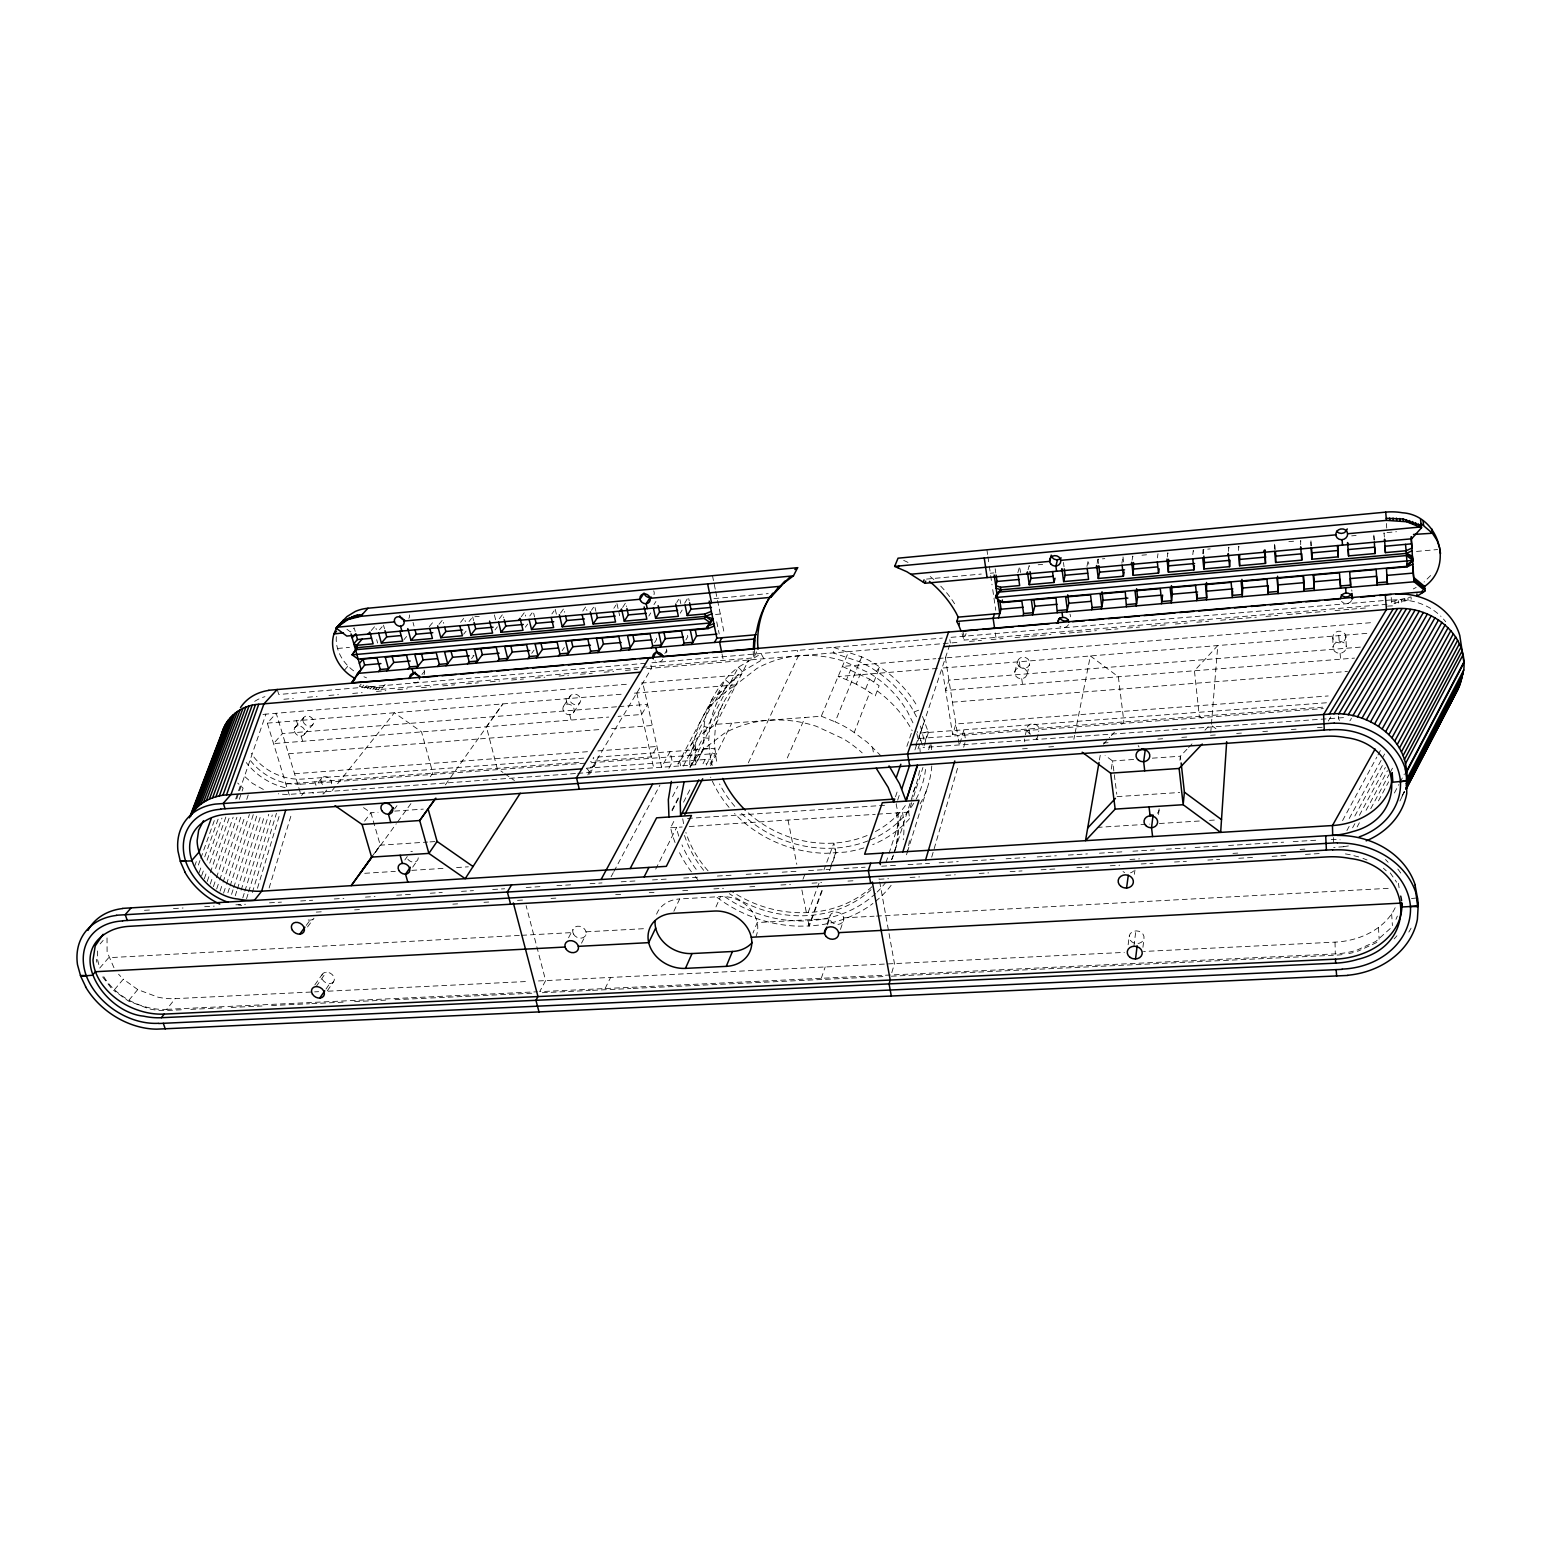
<?xml version="1.0" encoding="UTF-8"?>
<svg xmlns="http://www.w3.org/2000/svg" width="1541" height="1541" viewBox="0 0 1541 1541"><rect width="100%" height="100%" fill="white"/><g stroke="black" fill="none" stroke-linecap="round" stroke-linejoin="round"><path stroke-width="0.75" stroke-dasharray="5 3.75" d="M1300.681 544.744L1300.7 540.564L1301.028 544.686M695.723 743.552L690.252 754.031L689.54 767.611L695.01 757.036L695.916 741.934M1274.484 549.232L1274.677 542.952L1275.255 549.559M336.323 636.645C335.168 650.437 343.296 663.535 354.276 671.298M1238.502 550.445L1238.791 546.265L1239.195 550.638M97.488 950.99L97.545 959.465L99.664 968.133L108.698 957.693L519.278 935.445M1228.485 551.37L1228.793 547.19L1229.198 551.273M1210.725 732.957L1217.775 645.544L1194.448 670.759L1199.303 716.315L1204.831 720.456M1179.963 760.291L1180.387 756.207L1186.936 749.273M1202.75 553.739L1203.174 549.559L1210.167 548.904M1192.792 554.644L1193.273 550.464L1193.697 554.529M693.007 748.772L693.527 744.226A118.657 103.401 22.5 0 1 706.375 710.69L711.056 704.083M1142.94 947.31L1143.981 938.508A7.455 6.299 8.2 0 0 1133.964 931.207A7.455 6.299 8.2 0 0 1131.961 941.936A7.455 6.299 8.2 0 0 1143.981 938.508M1158.543 814.476L1159.025 810.277M1133.926 946.251L1135.833 930.899M1128.147 944.729L1129.283 935.946M1134.388 874.286L1134.947 870.049M1167.269 556.994L1167.847 552.814L1168.328 557.149M1157.387 557.9L1158.004 553.72M1111.273 769.094L1112.583 760.946L1105.09 755.417M107.022 937.91L107.1 951.933L114.477 968.923M1099.426 760.002L1100.235 755.302M1132.057 560.231L1132.789 556.051L1133.29 560.365M1121.867 563.216L1122.638 559.036M1073.865 739.256L1074.655 735.269M1075.059 733.266L1090.354 655.946L1118.361 676.788L1123.89 721.901L1120.75 725.349M1097.115 563.428L1097.982 559.248L1104.82 558.632M1086.925 566.414L1088.312 560.154L1088.813 564.16M1038.056 734.518L1036.573 740.971A6.164 5.49 11.9 0 0 1036.168 738.12M1025.439 734.691L1026.98 728.257M1027.096 674.053L1029.677 663.766M1014.748 672.088L1017.465 661.821M1028.04 569.765L1029.195 565.605L1029.735 569.592M1017.85 572.732L1019.66 566.491L1020.489 572.443M931.708 857.143L958.348 765.492M963.664 747.231L964.974 742.685M891.796 972.698L894.473 963.607L879.025 878.177M257.463 888.29L279.961 813.513M269.116 888.021L291.788 813.109M1322.698 707.184L952.665 734.595L955.882 723.962L1328.207 695.954M252.358 892.489L276.475 813.224M246.541 898.73L247.928 894.204M248.621 891.931L272.295 814.996M907.379 852.019L927.316 787.875M242.765 897.941L244.171 893.414M244.865 891.16L268.77 814.284M241.128 890.178L264.551 815.632M1386.977 604.322L963.992 640.093L966.072 633.544M235.253 895.745L236.678 891.237M237.41 888.984L261.065 814.515M909.248 815.96A123.376 106.117 22.5 0 0 908.67 812.126L912.946 798.739M913.659 796.504L922.943 767.495M928.645 749.658L930.783 742.974A116.557 102.149 22.5 0 1 931.669 749.87M231.555 894.339L232.999 889.831M233.712 887.577L256.904 815.459M895.167 849.746L916.202 784.215M227.895 892.721L229.359 888.213M230.091 885.959L253.494 813.956M925.255 740.759L928.183 731.744L922.558 732.88M885.998 862.652L888.213 855.814M888.964 853.541L902.275 812.531M924.022 745.96L928.414 732.437L922.288 715.795M223.58 893.164L225.795 886.422M226.527 884.168L249.411 814.496M918.012 748.945L920.825 740.393L917.068 731.397M220.074 891.16L222.309 884.438M223.06 882.184L244.672 817.115M899.212 795.426L896.188 804.518L897.401 810.007A110.759 95.33 22.5 0 1 894.454 852M915.816 745.382L918.089 738.563L1323.314 708.59M919.187 736.463L924.388 720.822M914.911 749.928L917.165 743.089M917.916 740.816L949.641 645.14M895.494 796.774L897.767 789.974M216.684 888.984L218.938 882.261M219.689 880.027L240.723 817.308M246.733 799.394L248.236 794.906M213.39 886.653L215.663 879.93M216.414 877.696L236.89 817.327M906.879 746.364L911.424 732.977M210.231 884.129L212.523 877.445M215.567 868.508L233.153 817.173M239.26 799.317L243.093 788.164L237.699 783.078M840.442 929.473L843.332 920.998A7.185 6.068 19.5 0 0 835.53 912.041A7.185 6.068 19.5 0 0 831.254 921.634A7.185 6.068 19.5 0 0 843.332 920.998M207.207 881.471L209.518 874.787M210.289 872.572L229.532 816.884M235.696 799.047L240.319 785.698M236.717 798.835L265.938 714.119L628.555 684.108M821.276 978.285L825.186 966.977M204.337 878.678L206.667 872.013M209.769 863.114L226.065 816.441M201.621 875.75L203.971 869.105M207.091 860.225L221.943 818.078M827.498 924.947L829.732 918.609L757.228 922.539L752.971 933.056M827.093 923.907L830.079 915.47M199.097 872.707L201.505 865.907M204.741 856.854L218.417 818.31M198.365 865.04L199.983 860.514M200.812 858.26L214.584 819.812M194.609 866.331L197.055 859.551M822.258 890.621L809.295 925.987L798.816 926.16A123.376 106.117 22.5 0 1 714.215 895.167M829.54 870.723L831.967 864.096M832.776 861.881L836.031 853.059L833.893 843.1L823.915 869.991M821.758 890.64L808.794 926.006L808.023 920.825L809.295 925.987L819.138 925.062A123.376 106.117 22.5 0 0 872.919 903.45M830.676 866.331L835.549 853.078L834.837 848.089M808.12 912.561L816.441 890.159M817.269 887.905L819.754 881.182M1402.541 795.676L1403.967 791.804M802.938 879.333L805.423 872.88M881.105 755.995L867.371 742.357L854.215 732.534L869.856 692.314M873.843 682.047L879.699 667.022A87.567 77.243 22.3 0 0 861.727 656.89L834.028 647.547L833.238 652.883L859.416 661.725A83.137 73.313 22.3 0 1 876.444 671.337L880.566 674.11A110.721 97.044 22.5 0 1 912.599 709.38L916.914 717.605M869.509 679.138L879.14 685.726L875.211 696.012L865.483 689.386L869.509 679.138L842.388 666.425L935.83 658.681M865.483 689.386L856.199 684.165L860.321 673.976M854.215 732.534A92.73 80.286 22.3 0 0 835.145 721.843L861.727 656.89L859.416 661.725M856.199 684.165L846.529 679.677L850.728 669.526M712.578 698.343L677.924 764.105L691.061 744.785A92.344 79.612 23.8 0 1 704.873 731.802L715.795 724.366L821.295 716.218L848.667 651.593M1395.992 919.341L1397.36 916.105M787.297 757.96L804.999 717.47M715.968 906.917L720.533 896.592A31.937 26.621 23.1 0 1 750.159 908.92A31.937 26.621 23.1 0 1 755.995 936.504M748.31 762.853L798.431 655.83L797.39 650.398M673.86 911.29L679.697 898.942L720.533 896.592M605.093 988.552L610.602 977.437M710.594 765.588L731.763 723.134M710.054 764.066L715.313 753.549L590.01 762.814M706.24 765.145L714.677 748.367L593.362 757.401M655.715 869.143L676.653 827.363M675.054 842.522A123.376 106.117 22.5 0 1 670.605 827.767L673.841 821.372M683.549 802.168L690.041 789.377M702.985 763.777L705.142 759.52A116.557 102.149 22.5 0 0 706.202 763.97M641.961 667.33L753.588 657.891L757.19 650.841M672.126 810.778L678.522 798.296M671.972 810.065L678.367 797.602M695.53 764.105L703.505 748.521L709.11 748.772M715.795 724.366L748.753 660.01M577.836 773.351L695.569 764.779L703.563 749.196L724.289 733.343A111.01 95.484 22.5 0 1 816.422 726.312L843.351 738.794A111.01 95.484 22.5 0 1 862.17 752.875M690.06 767.591L722.999 703.659M672.531 796.678L677.867 786.353M695.087 753.087L703.101 737.6L708.725 738.312M734.441 679.099L714.331 698.169L708.359 709.207C715.544 697.553 730.203 692.602 734.441 679.099L741.182 674.804L638.051 683.337M689.732 758.499L695.203 747.963M704.873 731.802L725.426 692.159M730.665 682.047L738.37 667.195L761.158 653.731L763.893 658.739L742.319 671.471A82.829 72.754 23.8 0 0 729.798 683.337L726.947 686.631A110.721 97.044 22.5 0 0 709.862 725.04L708.629 742.011L710.651 759.116A110.721 97.044 22.5 0 0 712.231 765.453M1401.963 796.215L1404.14 792.016M1399.902 801.012L1404.737 791.419M683.318 766.089L703.929 726.543L709.553 727.718M721.785 694.991L727.063 684.859M1395.183 907.707C1387.767 923.194 1372.453 933.461 1356.407 938.411A75.143 63.643 0.6 0 1 1335.026 942.129L1143.499 951.471M691.061 744.785L712 704.873M717.355 694.683L725.195 679.735A87.221 76.626 23.9 0 1 738.37 667.195L742.319 671.471M715.005 701.405L720.321 691.235M1394.412 792.999L1398.862 784.542M1399.96 782.423L1404.41 773.967M581.496 943.169L585.888 934.867M611.084 876.79L613.337 872.572M613.915 871.474L659.953 785.101M668.929 768.246L672.3 761.928L670.027 751.7L661.628 767.264L642.79 682.933M1378.463 800.877L1388.653 781.807M1370.758 808.64L1388.961 774.718M1390.098 772.6L1393.507 766.243M1357.12 826.92L1359.374 822.759M1366.097 810.277L1387.439 770.731M568.533 937.776L573.002 929.493M1342.558 820.602L1376.826 757.093M1377.981 754.974L1381.41 748.618M1352.593 827.825L1354.866 823.665M1359.374 815.343L1385.34 767.476M1346.892 830.58L1349.165 826.419M1354.828 816.017L1383.202 763.97M1349.242 818.483L1384.608 753.992M685.938 639.881L687.787 636.683L686.997 632.927M664.826 653.538L666.733 650.321M589.529 774.198L594.749 765.434A5.798 4.931 30.5 0 0 593.015 758.133M587.853 774.892L651.593 668.216L650.418 662.9L942.341 638.09M684.647 603.244L688.384 597.041L689.193 600.836M680.255 613.183L682.143 610.043M1328.303 720.995L1330.769 716.931M654.636 642.597L656.582 639.419L655.715 635.412M676.711 602.512L678.618 599.41M648.819 616.034L650.784 612.894M653.962 604.592L655.927 601.491M573.368 712.867A5.952 5.085 32.5 0 0 568.725 704.16A5.952 5.085 32.5 0 0 563.486 711.229A5.952 5.085 32.5 0 0 573.368 712.867L579.859 702.773A5.894 5.047 32.7 0 0 575.275 694.105A5.894 5.047 32.7 0 0 570.054 701.136A5.894 5.047 32.7 0 0 579.859 702.773M563.679 705.971L570.266 695.916M622.583 607.481L625.646 602.82L626.494 606.595M613.838 608.271L615.899 605.17M327.347 990.786L333.569 981.752A6.78 5.259 31.7 0 0 327.886 972.332A6.78 5.259 31.7 0 0 322.512 979.691A6.78 5.259 31.7 0 0 333.569 981.752M412.699 867.159L417.457 860.263M562.138 650.687L564.333 647.509M591.417 610.332L593.555 607.231M325.999 989.052L329.755 983.62M582.748 611.122L585.985 606.48L586.909 610.506M316.155 986.606L326.23 972.217M404.859 859.955L407.267 856.526M314.826 984.911L322.396 974.124M445.349 784.87L502.867 703.91L486.397 726.774L497.165 768.343L502.925 772.407M374.868 852.77L380.28 845.181L427.608 842.06M430.228 776.741L432.828 773.1L421.56 731.898L394.4 712.77L330.641 792.421M531.741 653.326L534.014 650.167M560.481 613.164L563.813 608.522L564.699 612.278M551.871 613.954L554.105 610.872M371.593 857.104L380.28 845.181L370.919 812.781L363.271 807.445M375.349 852.5L396.287 823.722M397.694 821.815L411.64 802.63M307.526 926.95L313.979 918.186M394.515 809.006L396.981 805.673M525.327 627.206L527.619 624.086M306.235 925.409L310.107 920.15M529.777 615.976L532.069 612.894M876.444 671.337L879.699 667.022L884.033 669.93A116.557 102.149 22.5 0 1 917.762 707.126M521.224 616.766L524.71 612.143L525.674 616.111M364.601 821.122L370.919 812.781L378.046 812.28M471.585 658.585L474.012 655.426L469.273 655.83M494.988 629.942L497.377 626.821M499.284 618.789L502.848 614.146L503.772 617.864M463.648 634.218L466.114 631.117M103.748 976.667C113.668 992.866 130.966 1003.75 149.323 1007.853A65.512 49.273 34.7 0 0 166.698 1009.355L175.192 998.645L318.602 991.672M469.003 621.562L471.469 618.48M323.957 793.48L326.731 790.032M421.926 674.476L424.507 671.279M460.566 622.333L464.303 617.71L465.324 621.659M321.568 778.359L315.944 785.236L314.826 781.846M301.554 795.503L304.348 792.113M128.962 1000.186L137.727 989.572L157.933 997.162A65.011 49.081 34.8 0 0 175.192 998.645M438.954 624.317L442.768 619.694L443.731 623.373M361.114 684.185L359.284 686.323L378.316 689.559L380.993 689.405L385.443 684.05M429.284 626.628L433.137 622.005M378.316 689.559L380.107 687.402L382.784 687.247M375.599 689.54L377.391 687.402L380.107 687.402M114.439 989.727L123.319 979.171L118.561 974.22M372.845 689.386L374.656 687.247L377.391 687.402M370.11 689.077L371.92 686.92L374.656 687.247M403.992 639.611L406.612 636.51M367.355 688.615L369.185 686.458L371.92 686.92M364.639 687.999L366.469 685.841L369.185 686.458M361.942 687.228L363.772 685.09M1390.232 928.549L1375.843 941.435L1356.851 950.181A75.817 64.029 0.8 0 1 1335.296 953.879L539.677 991.653L545.649 980.596L526.117 905.626M344.394 670.219L348.054 665.982M304.386 734.325L312.996 724.347M294.832 727.641L303.538 717.721M379.471 629.768L382.168 626.705M100.126 943.882L103.151 940.434M371.208 630.539L375.291 625.916L376.312 629.556M1430.626 575.544L1424.077 582.036M289.284 795.06L267.306 723.134L276.224 713.271L300.553 793.538M1103.433 744.207L1109.732 737.349M1111.311 735.635L1114.451 732.206M1188.573 747.539L1193.485 742.338M1204.946 730.203L1208.221 726.736M729.22 689.193L736.02 684.878L632.08 693.354M1376.864 942.437L1357.467 951.375M1413.29 588.932L1416.179 587.429M1391.562 601.703L1410.997 596.906L1411.248 599.122L1391.773 603.918L1391.196 597.292M913.967 711.981L919.245 709.939M1411.479 898.538L1417.431 897.883M474.859 616.727L479.212 616.323M1038.152 564.776L1042.641 564.372M1141.958 555.203L1146.543 554.779M1288.873 541.642L1293.592 541.218M1351.688 535.863L1356.099 535.459M1387.016 532.589L1396.473 531.722M713.926 598.601L768.188 593.612M926.507 579.089L981.29 574.061M990.266 573.233L993.887 572.905M337.518 648.472L349.441 647.413M715.525 614.474L720.302 614.05M1416.487 551.428L1437.58 549.54M1343.791 846.722L1333.658 847.434M645.621 663.304L278.767 694.49L277.245 689.424M1383.259 600.605L949.487 637.473L950.354 643.002M1385.629 600.412L1392.178 599.854M380.993 689.405L639.573 667.542M283.891 699.248L293.368 698.439M307.603 697.245L317.099 696.436M328.946 695.434L338.442 694.644M352.677 693.431L362.154 692.641M376.389 691.427L385.866 690.638M397.732 689.636L407.229 688.827M421.444 687.633L430.941 686.824M442.787 685.841L454.653 684.84M466.518 683.838L478.384 682.836M490.25 681.835L499.727 681.026M511.593 680.024L523.458 679.022M535.324 678.021L544.821 677.231M559.056 676.017L568.552 675.228M580.418 674.226L592.264 673.224M604.13 672.223L613.626 671.414M625.492 670.412L637.358 669.41M646.854 668.621L940.896 643.811M943.246 643.599L959.927 642.192M969.501 641.383L981.482 640.382M991.056 639.573L1003.037 638.571M1014.999 637.55L1029.369 636.337M1031.757 636.144L1050.923 634.526M1060.497 633.717L1074.867 632.503M1077.275 632.292L1096.422 630.674M1105.995 629.884L1117.976 628.863M1127.55 628.054L1139.531 627.052M1151.493 626.031L1165.863 624.818M1175.398 624.028L1187.321 623.007M1196.856 622.217L1208.76 621.196M1220.684 620.195L1234.977 619M1237.365 618.789L1256.416 617.19M1265.951 616.381L1277.874 615.379M1287.409 614.57L1304.091 613.164M1306.46 612.952L1325.53 611.353M1335.065 610.544L1349.357 609.35M1351.746 609.138L1368.427 607.732M938.219 658.489L1373.07 622.506M267.306 723.134L622.622 694.124M937.313 668.447L838.092 676.538L846.529 679.677M1366.809 633.37L942.052 668.062L952.665 734.595M616.535 706.799L282.388 733.593L273.566 743.61L608.714 717.085M618.923 706.606L647.567 704.295L641.653 714.485L618.114 716.353M1360.356 647.124L948.929 680.12L945.615 690.445L1354.5 658.103M288.494 753.761L602.03 729.375M611.604 728.643L652.305 725.484M952.434 702.157L1347.489 671.452M294.543 773.736L588.469 751.623M597.927 750.91L656.986 746.46L651.207 756.92L590.53 761.427M583.769 758.114L303.076 779.033A55.476 44.708 37.7 0 1 288.148 778.051C273.296 774.95 259.427 766.185 251.241 753.299M1326.454 702.773L916.722 733.304L918.841 742.069M285.894 783.984L581.188 762.121M300.668 784.196L587.622 762.988M586.447 768.208L710.651 759.116M575.448 773.524L290.401 794.289A56.189 45.055 37.5 0 1 278.343 793.788M1343.502 717.624L923.059 747.52M1022.531 748.83L1027.308 748.502M1048.805 746.942L1053.582 746.595M1103.356 743.032L1108.075 742.685M1157.85 739.102L1162.646 738.755M1181.793 737.388L1188.978 736.868M1210.533 735.307L1215.29 734.98M1236.672 733.439L1241.43 733.092M1262.811 731.551L1267.569 731.205M1291.339 729.509L1296.097 729.163M1317.478 727.622L1322.236 727.275M394.727 811.105L423.293 809.121M1133.637 759.482L1112.583 760.946L1116.782 794.231M1152.341 758.172L1180.387 756.207L1180.888 760.715M687.517 818.444L886.595 805.173M429.978 841.906L437.085 841.444M1117.09 796.62L1179.751 792.479M670.605 827.767L682.201 826.997M689.27 826.535L875.23 814.322M877.58 814.168L908.67 812.126M364.716 873.304L395.324 871.378M411.813 870.357L444.79 868.296M456.56 867.544L468.348 866.812M1097.25 827.401L1149.817 824.108M1159.371 823.51L1200.015 820.968M1209.569 820.351L1214.347 820.062M149.458 910.018L144.661 910.288A64.645 48.676 34.4 0 0 141.29 910.596M173.459 908.574L183.071 907.996M204.664 906.705L214.257 906.127M235.869 904.837L245.462 904.259M269.463 902.833L281.464 902.121M300.668 900.965L312.669 900.252M334.262 898.962L343.874 898.384M365.467 897.093L375.06 896.515M396.673 895.225L411.062 894.358M430.266 893.221L442.267 892.489M461.472 891.353L473.472 890.64M492.677 889.484L504.678 888.772M526.194 887.481L540.371 886.634M556.898 885.651L571.075 884.804M590.01 883.667L602.03 882.935M621.235 881.799L638.07 880.797M652.479 879.93L669.295 878.929M683.722 878.062L700.539 877.06M717.355 876.039L731.763 875.192M746.191 874.325L767.803 873.034M782.231 872.167L796.639 871.301M808.601 870.588L829.809 869.317M843.948 868.469L865.137 867.198M881.702 866.215L896.053 865.349M908.015 864.636L929.55 863.345M939.124 862.787L958.252 861.631M972.621 860.783L994.157 859.493M1006.119 858.78L1025.247 857.624M1037.209 856.912L1056.355 855.775M1068.318 855.062L1087.445 853.907M1099.407 853.194L1123.331 851.768M1132.905 851.191L1154.44 849.9M1166.402 849.187L1185.549 848.051M1195.123 847.473L1219.047 846.048M1228.601 845.47L1252.525 844.044M1254.933 843.89L1283.634 842.176M1293.207 841.598L1317.131 840.172M1129.919 859.454L1139.492 858.876M1232.973 853.367L1237.77 853.098M1300.103 849.418L1304.88 849.13M316.271 912.099L323.456 911.675M354.603 909.864L359.4 909.595M452.842 904.143L457.619 903.854M483.99 902.313L488.767 902.044M517.526 900.368L524.71 899.944M551.042 898.403L555.839 898.133M615.687 894.628L622.872 894.204M649.223 892.682L654 892.393M682.74 890.717L689.925 890.293M713.868 888.907L723.442 888.348M749.774 886.807L756.958 886.383M780.902 884.996L790.494 884.438M812.03 883.166L821.623 882.608M847.955 881.086L855.139 880.662M879.044 879.256L888.579 878.717M910.038 877.465L919.572 876.906M945.789 875.365L955.324 874.806M979.151 873.42L988.686 872.861M1010.145 871.609L1022.068 870.915M1041.119 869.798L1055.431 868.97M1076.889 867.718L1088.794 867.024M1110.233 865.772L1119.748 865.214M1141.188 863.962L1153.092 863.268M1174.512 862.016L1186.416 861.323M1207.836 860.071L1219.74 859.377M1238.791 858.279L1253.083 857.432M1272.115 856.334L1286.408 855.486M1305.458 854.388L1322.12 853.406M521.686 935.31L572.886 932.536M586.023 931.823L646.084 928.568M843.678 917.858L874.094 916.202M876.444 916.086L1391.889 888.136M328.156 991.19L528.91 981.405M538.483 980.943L1124.333 952.396M166.698 1009.355L537.289 991.768M181.318 1009.798L167.064 1010.472A66.822 50.256 34.7 0 1 149.304 1008.912L128.481 1001.072L113.61 990.343M190.814 1009.355L221.673 1007.891M231.169 1007.448L262.028 1005.984M271.524 1005.541L309.51 1003.73M311.879 1003.634L345.107 1002.055M354.623 1001.611L385.52 1000.148M395.016 999.685L428.282 998.125M430.671 998.009L532.859 993.175M542.374 992.712L590.184 990.458M592.572 990.343L630.808 988.532M633.197 988.417L886.576 976.435M891.353 976.204L1335.431 955.189A77.32 65.319 0.8 0 0 1344.407 954.322M1358.719 856.912L1349.916 854.696A77.166 64.741 1.2 0 0 1345.389 853.907M821.295 716.218L835.145 721.843M363.946 676.769L366.527 677.809M1362.957 858.356L1367.06 859.994M263.376 789.474L252.454 783.348L243.266 775.258M137.727 989.572L123.319 979.171M504.851 773.755L514.463 780.536M1212.228 725.946L1215.907 728.7M346.937 629.287L350.52 631.945L354.199 627.861L355.297 631.752M729.798 683.337L725.195 679.735L722.19 683.202A116.557 102.149 22.5 0 0 704.276 723.673L703.563 749.196A111.01 95.484 22.5 0 0 690.946 766.031M877.195 690.85L884.495 696.628A118.657 103.401 22.5 0 1 910.673 727.891L912.176 730.742M1383.413 868.199L1386.264 870.838M1385.552 859.531L1388.133 862.286M111.068 987.839L102.669 976.955M1390.213 872.88L1396.608 882.165M912.965 722.845L907.456 711.634A104.884 91.921 22.5 0 0 869.394 673.07L843.986 661.282A104.884 91.921 22.5 0 0 756.747 668.563L737.041 683.896A104.884 91.921 22.5 0 0 715.467 726.427L714.273 742.492L716.16 758.711A104.884 91.921 22.5 0 0 717.644 764.721M920.42 726.061L924.985 743.398M920.825 740.393L922.5 745.728M962.759 631.463L964.685 637.897M962.066 633.659L963.992 640.093M296.546 720.745L298.068 725.85M301.15 736.116L302.691 741.298M376.659 639.592L377.622 643.079M383.516 625.164L384.518 628.805M413.027 622.429L414.009 626.108M472.702 616.939L473.646 620.638M494.391 614.936L495.894 620.888M533.668 613.222L534.573 616.939M565.952 698.766L567.242 704.083M569.804 714.754L571.075 720.071M555.222 609.311L556.667 615.321M595.038 607.559L595.905 611.315M616.939 603.629L619.675 615.726M636.799 692.968L653.827 768.554M679.581 761.196L680.583 765.781M679.966 599.757L680.775 603.552M716.719 621.813L719.204 633.929M712.481 575.698L715.236 589.24M715.698 591.494L717.085 598.255M717.547 600.508L724.154 632.927M722.016 653.923L723.365 660.453M788.01 820.043L796.813 864.347M801.898 889.985L806.983 915.624M872.456 747.038L873.689 754.108M682.721 818.753L683.645 824.127M96.312 959.311L96.813 962.258M945.404 657.891L957.943 736.945M958.29 739.102L959.311 745.594L963.973 729.779L965.629 740.412M1398.4 883.263L1399.093 887.751M995.255 632.889L995.929 637.396M986.914 549.79L987.588 554.471M987.935 556.802L988.956 563.813M989.303 566.163L990.324 573.175M990.67 575.525L992.038 584.867M992.731 589.548L995.756 610.255M995.178 568.745L995.794 572.982M1019.294 661.744L1020.103 667.407A6.241 5.644 12.4 0 1 1026.672 675.459A6.241 5.644 12.4 0 1 1015.981 676.306A6.241 5.644 12.4 0 1 1020.123 667.407M1021.722 678.714L1022.531 684.358M1028.906 728.951L1029.696 734.479M1063.463 562.446L1064.022 566.722M1097.982 559.248L1098.521 563.563M1123.023 556.956L1123.736 562.985M1407.915 598.12L1408.147 600.335M1404.737 599.179L1404.987 601.395M1401.52 600.065L1401.732 602.281M1203.174 549.559L1203.617 553.912M1398.226 600.778L1398.438 603.013M1394.913 601.337L1395.125 603.552M1384.377 537.058L1384.03 532.878L1384.3 537.038M1311.333 545.822L1310.832 539.62L1310.89 545.899M1338.782 635.663L1339.225 641.499M1340.111 653.268L1340.554 659.201M695.01 757.036L695.569 764.779M1391.639 913.909L1392.409 925.582M1386.438 523.497L1386.727 528.043M754.339 649.3L754.705 655.715M753.202 651.477L753.588 657.891M1378.482 927.432L1379.137 939.162M1345.89 636.472A6.569 5.856 -6 0 1 1336.432 642.327A6.569 5.856 -6 0 1 1335.681 632.215A6.569 5.856 -6 0 1 1345.89 636.472L1346.295 646.854A6.646 5.894 -5.7 0 1 1336.74 652.748A6.646 5.894 -5.7 0 1 1335.989 642.539A6.646 5.894 -5.7 0 1 1346.295 646.854M1332.772 637.55L1333.061 647.913M1333.427 837.553L1333.562 843.486M1335.026 942.129L1335.296 953.898M1396.936 935.772A71.464 60.176 0.7 0 1 1394.123 938.893M1353.191 952.569A77.32 65.319 0.8 0 1 1348.837 953.552M1397.803 869.047A71.445 60.138 0.7 0 1 1402.541 875.924M1133.637 870.954A7.57 6.511 8 0 1 1130.497 872.822M1124.718 872.514A7.57 6.511 8 0 1 1123.042 871.57M312.977 919.187A6.877 5.393 33.2 0 1 305.195 918.686M1411.074 928.164A79.439 66.879 0.7 0 1 1408.821 932.074M656.562 914.179A31.802 26.351 24.3 0 1 679.697 898.942M1331.193 839.44A74.777 62.969 0.9 0 1 1340.15 839.806M1392.197 600.065A59.059 52.067 -7.7 0 1 1441.008 616.439M1443.455 619.039A59.059 52.067 -7.7 0 1 1445.708 621.774M1387.497 606.133A63.624 56.015 -7.2 0 1 1395.125 605.883M919.495 770.5A104.884 91.921 22.5 0 1 911.559 795.31M905.318 805.577A104.884 91.921 22.5 0 1 874.71 831.947M867.14 835.492A104.884 91.921 22.5 0 1 745.035 809.892M919.804 747.963A104.884 91.921 22.5 0 1 920.208 752.085M885.998 882.088A117.193 100.781 22.5 0 1 877.176 892.008M875.577 893.549A117.193 100.781 22.5 0 1 724.135 896.246M696.147 869.278A117.193 100.781 22.5 0 1 681.989 844.853M678.791 836.185A117.193 100.781 22.5 0 1 676.403 827.382M902.544 812.531A117.193 100.781 22.5 0 1 903.276 839.672M870.992 889.716A111.01 95.484 22.5 0 1 729.336 893.664M703.698 870.318A111.01 95.484 22.5 0 1 684.474 835.357M896.438 812.916A111.01 95.484 22.5 0 1 894.127 853.001M893.491 854.985A111.01 95.484 22.5 0 1 890.448 862.748M925.544 769.441A110.721 97.044 22.5 0 1 914.815 801.474M913.736 803.285A110.721 97.044 22.5 0 1 869.914 840.095M867.853 840.924A110.721 97.044 22.5 0 1 741.144 813.089M734.807 806.386A110.721 97.044 22.5 0 1 719.531 783.945M871.994 886.672A110.759 95.33 22.5 0 1 730.646 890.659M708.051 870.838A110.759 95.33 22.5 0 1 685.899 832.448M893.029 855.929A110.759 95.33 22.5 0 1 891.411 859.762M300.611 784.022A51.18 41.183 37.5 0 1 248.332 757.69M241.687 905.395A56.805 44.323 35.5 0 1 238.258 904.894M254.689 701.367A51.161 41.164 37.5 0 1 264.956 696.667M262.972 714.465A55.9 44.747 37 0 1 265.938 714.119M418.247 857.778A6.183 4.989 32.5 0 1 413.142 862.093A6.183 4.989 32.5 0 1 406.708 857.104M410.869 851.383A6.183 4.989 32.5 0 1 412.372 851.46M1139.049 746.942A6.838 6.068 6 0 1 1138.202 745.536M1159.082 808.736A6.761 5.894 6.4 0 1 1156.328 814.053M1351.341 718.145A6.549 5.721 -3.7 0 1 1349.839 720.822M1339.495 720.398A6.549 5.721 -3.7 0 1 1338.513 716.103M313.247 793.596A5.74 4.604 35.7 0 1 312.688 792.305M323.013 791.554A5.74 4.604 35.7 0 1 323.071 794.116M322.531 784.408A5.682 4.584 35.8 0 1 321.819 778.032A5.682 4.584 35.8 0 1 328.406 777.55A5.682 4.584 35.8 0 1 331.411 783.753M586.716 768.612A5.856 4.95 30.4 0 1 589.105 774.815M594.768 765.434A5.798 4.931 30.5 0 1 587.044 765.993M1030.679 734.171A6.106 5.451 11.8 0 1 1027.404 726.89A6.106 5.451 11.8 0 1 1035.359 724.289A6.106 5.451 11.8 0 1 1038.634 731.57M1024.823 741.818A6.164 5.49 11.9 0 1 1024.399 738.987M285.143 787.644A56.882 45.768 37.5 0 1 246.252 762.545M1348.394 845.932A72.427 62.622 -1.6 0 1 1343.771 846.548M931.785 765.896A116.557 102.149 22.5 0 1 919.977 804.094M909.575 818.579A116.557 102.149 22.5 0 1 872.668 844.699M863.865 847.897A116.557 102.149 22.5 0 1 845.354 852.096L826.092 853.29A116.557 102.149 22.5 0 1 734.518 813.494M729.028 807.388A116.557 102.149 22.5 0 1 710.594 777.126M891.122 885.324A123.376 106.117 22.5 0 1 874.787 901.986M697.842 879.641A123.376 106.117 22.5 0 1 695.184 876.559M691.408 871.821A123.376 106.117 22.5 0 1 678.079 849.707M909.383 840.712A123.376 106.117 22.5 0 1 908.265 847.646M907.765 849.939A123.376 106.117 22.5 0 1 905.954 856.68M1351.669 600.528A5.875 5.259 -7.8 0 1 1341.537 601.375M1351.65 589.895A5.837 5.239 -8.1 0 1 1351.939 591.243M1068.472 624.625A5.548 5.085 9.5 0 1 1059.958 626.416M1069.993 614.204A5.528 5.047 9.3 0 1 1070.34 616.805M903.662 560.385A107.774 97.083 22.3 0 1 908.015 562.426M930.225 576.546A107.774 97.083 22.3 0 1 933.865 579.609M940.723 586.139A107.774 97.083 22.3 0 1 956.248 606.461M418.093 681.893A5.201 4.334 37 0 1 412.16 681.642M424.025 670.085A5.162 4.315 37.1 0 1 424.006 674.669M409.328 614.898A5.239 4.411 39.1 0 1 408.847 618.384M653.673 590.877A5.336 4.719 34 0 1 653.981 594.653M662.765 659.24A5.297 4.642 31.4 0 1 655.079 660.896M666.309 649.088A5.259 4.623 31.4 0 1 666.598 652.768M1374.187 540.101L1373.724 533.822L1374.148 540.063M573.483 934.058A6.992 5.702 27.2 0 0 585.156 936.158A6.992 5.702 27.2 0 0 579.705 926.295A6.992 5.702 27.2 0 0 573.483 934.058M294.389 731.397A5.837 4.7 37.5 0 0 303.558 735.211A5.837 4.7 37.5 0 0 300.9 726.331A5.837 4.7 37.5 0 0 294.389 731.397M303.095 721.438A5.779 4.681 37.6 0 0 312.168 725.233A5.779 4.681 37.6 0 0 309.548 716.392A5.779 4.681 37.6 0 0 303.095 721.438M1018.659 666.02A6.183 5.605 12.3 0 0 1029.253 665.173A6.183 5.605 12.3 0 0 1022.781 657.179A6.183 5.605 12.3 0 0 1018.659 666.02"/><path stroke-width="1.5" d="M1301.76 560.134L1301.779 553.797L1275.813 556.147L1275.64 562.484L1301.76 560.134L1300.681 546.843L1300.662 548.962M910.635 744.785L1329.286 714.099C1366.867 709.785 1410.227 738.852 1406.49 779.688L1463.757 669.969C1467.995 632.195 1428.16 604.342 1393.218 608.926L943.631 646.7M1417.335 906.975L1417.431 897.883L1415.1 885.324M1278.105 593.593L1277.566 576.218M1420.513 519.394L1421.553 527.715L1411.614 538.811L924.927 583.269L906.898 571.75L894.666 566.395L898.037 558.189L1385.706 512.132A56.844 50.93 -11 0 1 1402.483 512.787C1438.369 514.983 1454.55 565.47 1424.597 586.447L1425.136 590.8L1417.161 596.232L1416.911 594.017M770.731 597.349L783.753 583.172L793.442 575.852L797.641 567.666L367.952 608.233A49.717 41.357 38.4 0 0 355.335 611.43L346.956 616.573L336.034 628.035L346.783 636.067L770.731 597.349L772.908 593.189L769.055 598.659A108.217 97.372 22.3 0 0 756.824 630.173L754.011 639.033L753.299 649.031L712.019 652.556M754.339 649.3L755.109 636.895M1268.031 594.46L1268.339 585.773L1242.739 588.026L1242.219 596.694M1238.579 554.741L1239.619 565.74L1265.527 563.409L1265.161 550.041M1264.275 552.275L1264.352 550.176L1265.527 563.409M1226.675 741.683L1220.665 832.39L1183.161 804.71L1115.164 809.102L1085.5 840.673L1099.003 762.506M1239.619 565.74L1239.619 555.03M1232.222 597.561L1232.684 591.051M1229.583 566.645L1230.065 560.308L1204.503 562.619L1203.868 568.956L1229.583 566.645L1228.312 553.469L1228.158 555.569M1206.584 599.796L1206.545 582.517M1181.138 762.949L1184.393 792.17L1183.161 804.71L1179.115 768.458L1202.269 744.033M1196.683 600.643L1197.357 594.152M1166.98 559.075L1168.405 572.154L1193.928 569.862L1194.391 565.624M1135.544 958.984L1137.142 945.75M1171.256 602.858L1172.374 594.19L1171.43 585.619M1126.567 888.04L1128.301 875.288M1168.405 572.154L1168.56 559.325M1161.413 603.706L1162.607 595.057M1406.336 788.819L1458.268 688.654L1463.757 669.969M1131.325 564.411L1131.691 562.311L1133.213 575.332L1158.543 573.04L1159.159 568.822M1136.179 605.902L1137.585 597.253L1136.584 588.72M1133.213 575.332L1133.54 562.523M1126.413 606.749L1125.257 591.725L1100.216 593.94L1101.796 606.73L1092.126 607.578L1091.683 609.754M1096.229 567.627L1096.672 565.528L1098.29 578.472L1123.408 576.218L1124.179 572M1101.372 608.907L1103.067 600.277L1102.008 591.783M1098.29 578.472L1099.581 572.154L1098.791 565.701M671.337 781.383L668.332 799.683L668.948 817M221.288 736.29C224.042 718.279 240.993 705.162 258.734 704.256L640.401 672.184M1066.834 611.912L1068.818 603.282L1067.701 594.826M1056.51 623.084L1057.877 622.969L1058.898 618.615M1087.195 568.436L1088.562 579.358L1063.637 581.593L1065.139 575.275L1064.292 568.86M1057.222 612.74L1056.028 597.831L1031.372 600.027L1033.125 612.702L1023.609 613.53L1023.012 615.707M1061.422 570.806L1061.942 568.706L1063.637 581.593M1026.865 573.965L1027.462 571.865L1029.234 584.694L1053.986 582.459L1055.026 578.26M1057.453 559.788L1055.893 566.048L1056.567 571.249M1032.547 614.878L1034.801 606.249L1033.992 600.374M1029.234 584.694L1030.968 578.376L1030.024 571.576M998.529 617.825L1001.072 609.215L999.839 600.836M925.621 859.878L954.784 760.946M1412.095 550.753L1406.355 553.412L1000.937 589.837L996.854 593.285L995.582 597.542L1001.766 602.146L1002.401 600.008M285.605 810.431L261.662 891.16L254.419 900.291A61.582 48.137 35.7 0 1 237.892 899.019C200.099 895.514 165.831 836.994 211.541 817.693A61.255 47.79 35.2 0 1 226.835 814.245L1324.778 736.348A70.173 60.542 -1.1 0 1 1345.698 737.561C1402.464 744.226 1408.936 817.212 1352.786 831.562A70.501 61.139 -1.6 0 1 1332.695 835.357L122.644 908.381M1405.527 544.378L1406.355 553.412L1412.404 556.108L1412.885 560.404L995.582 597.542L1000.937 589.837L1000.552 587.275L995.756 585.657L997.027 581.458L996.102 575.101M994.407 613.973L993.117 618.307L994.6 628.381L1013.631 626.744M902.814 851.865L919.033 800.261L882.319 802.726L864.617 854.215L1332.464 825.533A69.942 60.792 -1.8 0 0 1352.42 821.738C1369.602 816.152 1385.802 803.516 1390.849 785.563A51.797 44.843 -2 0 0 1392.178 772.619L1392.871 782.192L1407.376 780.825L1405.219 769.094M961.102 631.232L958.695 625.222L959.388 623.046M917.531 765.627L905.992 801.127L917.396 764.914M684.108 781.826L680.236 801.705L680.563 816.229L698.863 779.823M882.916 853.078L879.776 862.633L880.412 864.597M958.695 625.222L956.768 621.447L958.213 617.132L955.979 612.721A108.217 97.372 22.3 0 0 932.324 583.769L929.416 581.419M901.774 788.973L909.806 764.76M870.761 863.191L868.334 870.453L870.684 883.34M948.601 631.926L907.591 753.761L909.652 765.8M896.284 777.608L900.83 764.22M826.746 927.066L824.512 933.403L751.257 937.255M225.294 724.752L190.333 816.46C197.344 803.323 211.984 795.811 226.508 794.925L258.734 704.256M222.925 795.291L255.459 704.642M211.252 818.464L199.116 852L191.411 860.899L180.297 861.265L177.986 851.114A63.123 49.235 35.5 0 1 215.316 804.094L1334.198 723.056M219.361 795.907L252.165 705.239M215.913 796.755L248.987 706.067M212.581 797.833L245.924 707.107M209.383 799.124L242.977 708.34M206.34 800.627L240.165 709.785M923.309 581.959L924.08 579.859M200.773 804.248L235.022 713.233M203.47 802.341L237.507 711.403M198.269 806.348L232.691 715.217M924.927 583.269L925.717 581.169M195.957 808.64L230.553 717.374M189.427 817.866L223.965 727.487M191.103 815.516L226.854 722.151M197.383 801.147L199.887 794.52M204.914 781.306L207.438 774.68M193.858 811.086L228.588 719.686M898.095 567.666L898.923 565.586M726.254 966.361A32.284 26.794 23.1 0 0 751.218 937.082A32.284 26.794 23.1 0 0 714.138 911.058L672.897 913.351A32.13 26.524 24.3 0 0 648.665 942.476A32.13 26.524 24.3 0 0 685.456 968.384L726.254 966.361L732.437 951.49A31.937 26.621 23.1 0 0 752.316 942.418M685.456 968.384L692.044 953.552L732.437 951.49M655.695 928.048L648.703 942.649L578.337 946.347M684.82 814.553L702.696 778.783M644.157 876.829L648.934 867.429M355.798 650.649L357.319 647.644L356.664 645.313L353.814 643.656L357.493 639.534L371.497 638.263M1406.22 785.737L1462.39 677.655M1409.245 780.709L1413.617 772.291M1427.814 744.977L1437.637 726.081M1443.089 715.563L1448.54 705.065M1406.182 787.567L1461.292 681.392M1406.317 787.817L1458.268 688.654M1405.854 789.3L1459.924 685.071M630.153 868.585L656.62 817.828L691.485 815.497L666.348 866.35L261.662 891.16A61.158 47.964 35.8 0 1 245.231 889.908C228.935 886.383 213.64 876.906 204.394 862.883A45.132 35.289 35.6 0 1 197.132 840.77L198.654 830.194L203.528 820.717M783.753 583.172L789.994 576.989M753.51 642.924L754.628 640.767M1405.951 783.849L1463.218 673.879M777.454 589.24L784.831 581.111M1463.911 662.014L1406.548 771.251L1406.76 793.499A72.427 62.622 -1.6 0 1 1366.212 840.866M1406.606 772.06L1463.95 662.784L1459.789 635.528A65.647 57.865 -7.7 0 0 1396.165 593.882M771.81 595.808L778.552 587.16M1405.488 763.662L1463.006 654.886M1404.41 759.597L1462.082 651.053M1403.081 755.668L1460.887 647.374M1401.424 751.854L1459.404 643.791M601.144 879.41L652.536 784.157M1399.478 748.136L1457.651 640.305M1397.263 744.515L1455.648 636.934M1394.759 741.048L1453.375 633.698M721.939 637.743L719.589 642.019L721.573 651.747M1391.985 737.734L1450.852 630.596M714.485 642.462L716.854 638.186L709.226 601.106M1388.961 734.575L1448.097 627.669M1385.706 731.609L1445.131 624.895M1375.111 749.042L1332.464 825.533L1332.695 835.357M1382.219 728.835L1441.933 622.314M1378.521 726.254L1438.543 619.925M711.345 611.353L705.027 613.915L705.528 616.361L712.847 618.692L706.356 628.285L358.128 659.086L352.099 654.829L357.319 647.644L705.528 616.361L711.846 613.8M706.356 628.285L712.847 618.692M1374.63 723.904L1434.979 617.748M691.659 644.446L696.551 635.913L695.376 630.288M1370.546 721.785L1431.242 615.784M355.489 649.724L704.314 618.48L705.528 616.361L711.653 620.811L707.569 626.147L708.07 628.593L690.329 630.173L692.891 642.308L684.069 643.059L682.817 645.217M1366.328 719.897L1427.351 614.05M339.579 625.627L343.547 619.887M1361.955 718.26L1423.345 612.548M1357.467 716.854L1419.222 611.276M1352.882 715.737L1414.985 610.255M705.027 613.915L687.228 615.514L690.946 609.254L689.597 602.743M1348.221 714.87L1410.689 609.485M1343.482 714.273L1406.336 608.965M660.164 647.181L665.288 638.648L664.075 633.043M1338.724 713.945L1401.944 608.695M511.631 884.823L507.355 891.912L510.591 904.201M649.243 657.564L576.507 777.704L579.3 789.223M1333.947 713.888L1397.514 608.695M1329.286 714.099L1393.218 608.926M401.719 679.176L351.637 682.759L359.207 671.317M357.608 674.804L361.018 669.199L351.059 633.91M651.4 647.933L652.691 645.795L650.052 633.717L627.534 635.72L630.25 647.74L621.562 648.511L620.195 650.649M351.637 682.759L364.658 664.999L380.916 663.574M675.767 604.053L678.367 616.323L655.638 618.365L659.548 612.104L658.142 605.632M628.901 649.897L634.256 641.364L633.004 635.778M650.148 597.503L646.18 603.706L647.239 608.637M520.242 793.249L465.209 878.678L428.88 853.406L371.593 857.104L351.213 885.67L372.556 856.334M644.177 606.942L646.854 619.155L624.278 621.196L628.343 614.936L626.917 608.483M597.85 652.575L603.436 644.08L602.165 638.513M620.175 611.103L621.543 609.022L624.278 621.196M589.221 653.326L590.627 651.188L587.853 639.226L565.663 641.191L568.494 653.114L559.942 653.866L558.458 656.004M613.26 611.854L615.552 621.986L593.15 623.989L597.388 617.748L596.406 613.472M567.03 655.252L572.847 646.758L571.538 641.21M428.051 808.775L437.085 841.444L428.88 853.406L419.711 820.525L434.735 799.509M339.81 623.932C324.092 641.48 336.188 669.121 355.335 678.541L353.505 680.679M319.738 998.086L324.746 990.863M410.311 867.256L405.533 874.152L407.826 882.203M582.132 614.686L584.482 624.779L562.234 626.782L566.645 620.541L565.643 616.265M536.441 657.911L542.471 649.416L541.122 643.907M771.829 595.269L772.927 593.728M359.997 873.593L372.171 856.546M527.927 658.643L529.449 656.505L537.963 655.773L535.054 643.888L557.072 641.942L559.942 653.866M435.853 798.122L419.711 820.525L362.077 824.474L335.052 805.693M529.083 619.405L531.549 629.556L536.133 623.315L553.701 621.716M506.064 660.55L512.305 652.055L529.661 650.533M1451.815 698.747L1454.222 695.511M299.744 934.173L304.925 927.162M393.379 807.58L388.448 814.245L390.798 822.509M497.608 661.282L499.188 659.143L507.644 658.412L504.658 646.565L526.54 644.639L529.449 656.505M518.489 620.387L520.049 618.307L523.015 630.327L501.095 632.292L498.552 622.198M475.899 663.15L482.352 654.694L499.111 653.211M501.095 632.292L505.814 626.07L523.266 624.471M467.501 663.882L469.138 661.763L477.517 661.031L474.493 649.243L496.202 647.316L499.188 659.143M445.965 665.751L452.63 657.294L469.273 655.83M468.252 624.953L470.833 635.027L475.726 628.786L493.062 627.226M161.343 1017.715L164.213 1014.094L1335.527 959.157L1335.604 963.144L161.343 1017.715A67.168 50.391 34.7 0 1 143.486 1016.135C104.229 1012.456 63.277 950.778 112.898 929.782A66.783 49.967 34.2 0 1 129.328 926.314L1326.936 856.912A77.377 64.876 1.2 0 1 1350.051 858.472C1411.922 865.676 1420.359 944.614 1357.775 959.35A77.782 65.589 0.9 0 1 1335.604 963.144M437.625 666.482L439.301 664.344L447.641 663.632L444.54 651.882L466.095 649.975L469.138 661.763M437.663 625.858L440.803 637.724L445.85 631.502L462.57 629.98M416.224 668.332L423.101 659.875L437.259 658.643M408.712 678.579L415.068 672.088A5.162 4.315 37.1 0 0 419.768 676.249M407.941 669.044L409.675 666.926L417.958 666.213L414.799 654.52L436.199 652.633L439.301 664.344M386.695 670.894L393.764 662.457L410.176 661.012M407.787 628.593L410.985 640.42L416.186 634.199L432.79 632.696M996.218 595.404L1000.937 589.837L996.122 588.2M378.47 671.606L380.261 669.487L388.467 668.775L385.25 657.121L406.516 655.252L409.675 666.926M378.624 633.139L381.378 643.079L386.733 636.876L400.872 635.585M359.4 663.42L363.021 659.24L364.658 664.999M131.274 907.726L125.226 914.603L127.267 920.459M368.029 634.141L369.859 632.06L373.134 643.83L356.664 645.313L362.154 639.11M352.157 637.82L355.855 633.698L357.493 639.534M336.516 631.232L334.031 633.987L343.45 632.831M338.346 625.819L342.063 621.697M336.034 628.035L347.881 619.559L360.594 616.342L367.952 608.233M357.917 616.689L362.462 614.3M352.735 617.806L354.623 615.784L359.785 614.647M355.297 617.17L357.165 615.129M347.881 619.559L354.623 615.784M350.269 618.615L352.138 616.573M277.245 689.424L263.973 703.813L230.938 794.597L223.31 803.246L225.063 808.736M339.463 624.721L349.768 617.517M341.389 623.238L343.277 621.177M343.431 621.871L345.319 619.829M345.608 620.638L347.495 618.596M337.672 626.32L341.351 622.66M1087.696 827.999L1115.453 798.354M337.941 625.973L339.579 624.278M103.131 934.308L95.215 945.904L92.999 959.87A49.428 37.003 34.6 0 0 101.456 983.312C111.934 998.375 128.616 1008.546 146.395 1012.514A66.995 50.314 34.7 0 0 164.213 1014.094M794.867 569.496L797.641 567.666M1126.798 604.573L1136.526 603.725L1135.024 590.858L1160.277 588.623L1161.721 601.529L1171.526 600.682L1170.12 587.757L1195.566 585.503L1196.914 598.467L1206.796 597.6L1205.467 584.636L1231.105 582.363L1232.376 595.385L1242.335 594.518L1241.102 581.477L1266.952 579.204L1268.108 592.283L1278.163 591.397L1277.027 578.299L1303.07 576.007L1304.129 589.144L1314.261 588.257L1313.221 575.101L1339.456 572.79L1340.439 585.985L1350.648 585.098L1349.685 571.884L1376.152 569.534L1377.018 582.806L1387.305 581.901L1386.457 568.629L1407.164 566.799L1407.01 564.122L1412.731 561.444M1407.164 566.799L1412.885 564.122M707.569 626.147L713.849 623.585M708.07 628.593L714.35 626.031M180.297 861.265L185.902 861.265M268.827 690.252L1396.165 593.728M116.615 915.412A68.825 51.508 34.5 0 0 77.493 964.685L80.691 976.243L92.383 975.241L95.446 971.716L565.065 947.041M838.612 932.652L1401.809 903.065L1402.079 906.956L1410.111 906.551L1418.105 905.684L1415.755 893.067M360.594 616.342L793.442 575.852M894.666 566.395L1386.438 520.376L1406.644 521.744L1421.553 527.715M394.477 621.909A5.278 4.43 39 0 1 400.544 617.132A5.278 4.43 39 0 1 402.779 625.376A5.278 4.43 39 0 1 394.477 621.909L336.805 627.245M404.05 621.042L640.016 599.256L644.042 593.073A5.336 4.719 34 0 0 651.419 597.215M1335.797 534.843L1060.767 560.346M1347.643 533.745A5.952 5.413 -10.5 0 0 1338.416 529.892A5.952 5.413 -10.5 0 0 1339.09 539.234A5.952 5.413 -10.5 0 0 1347.643 533.745L1420.282 527.022M650.167 598.313L780.536 586.273M911.193 574.196L1049.633 561.367L1051.232 555.145A5.586 5.182 9.4 0 0 1061.171 557.919M116.557 915.238L1337.357 842.734M566.645 620.541L584.347 618.943M597.388 617.748L615.206 616.13M628.343 614.936L646.295 613.299M659.548 612.104L677.616 610.467M690.946 609.254L711.441 607.385M997.027 581.458L1019.217 579.455M1030.968 578.376L1053.312 576.353M1065.139 575.275L1087.676 573.233M1099.581 572.154L1124.564 569.881M1134.292 568.995L1157.175 566.915M1169.272 565.817L1194.622 563.524M1240.023 559.402L1265.777 557.052M1338.05 550.503L1338.281 556.84L1311.95 559.229L1311.892 552.872L1338.05 550.503L1337.704 545.784M1411.46 543.838L1384.897 546.246L1385.417 552.603L1406.201 550.734L1411.941 548.057L1411.209 539.369M381.378 643.079L402.683 641.152L399.967 631.194M410.985 640.42L432.443 638.475L429.785 628.478M440.803 637.724L462.416 635.778L459.834 625.858M470.833 635.027L492.6 633.062L489.576 621.1M531.549 629.556L553.643 627.553L551.235 617.517M1000.552 587.275L1019.66 585.561L1018.139 574.735M1347.662 544.666L1347.585 542.548L1348.548 555.916L1375.073 553.527L1374.322 542.201M1000.302 591.956L1406.586 555.55L1412.885 560.404L1407.241 566.298L1001.766 602.146M360.613 659.298L377.025 657.853L380.261 669.487M542.471 649.416L557.765 648.068M572.847 646.758L590.453 645.217M603.436 644.08L621.177 642.52M634.256 641.364L652.113 639.804M665.288 638.648L683.279 637.069M696.551 635.913L716.95 634.121M1001.072 609.215L1023.147 607.27M1034.801 606.249L1057.049 604.303M1068.818 603.282L1091.221 601.317M1103.067 600.277L1127.896 598.101M1137.585 597.253L1160.334 595.25M1172.374 594.19L1197.588 591.994M1207.412 591.128L1232.819 588.893M1278.317 584.906L1304.129 582.652L1303.628 576.546M1314.28 590.453L1314.203 581.766L1340.208 579.474L1340.516 588.18M1413.27 570.767L1412.789 566.472L1413.193 573.079L1386.765 575.409L1387.497 584.097M716.854 638.186L756.226 634.738M958.213 617.132L999.801 613.511L994.195 575.024M590.627 651.188L599.256 650.437L596.483 638.456L618.827 636.491L621.562 648.511M652.691 645.795L661.455 645.024L658.816 632.946L681.488 630.943L684.069 643.059M1057.742 610.563L1067.335 609.735L1065.659 596.983L1090.508 594.787L1092.126 607.578M357.377 673.436L754.011 639.033M956.768 621.447L1414.137 581.785L1425.136 590.8M1018.408 626.339L1049.363 623.7M1072.632 621.697L1084.537 620.696M1089.294 620.291L1103.568 619.058M1108.326 618.654L1120.211 617.652M1124.969 617.228L1139.242 616.015M1144 615.61L1174.935 612.971M1179.693 612.567L1193.967 611.353M1198.725 610.929L1229.66 608.29M1234.418 607.886L1246.303 606.865M1251.061 606.461L1265.334 605.247M1270.092 604.842L1284.366 603.629M1289.124 603.224L1301.028 602.204M1305.786 601.799L1320.059 600.585M1324.817 600.162L1339.09 598.948M1360.742 597.099L1374.784 595.905M1379.484 595.5L1391.176 594.499M1395.857 594.094L1423.961 591.705M422.927 677.366L437.22 676.133M441.997 675.729L456.29 674.496M461.048 674.091L472.952 673.07M477.729 672.666L492.022 671.433M496.78 671.028L508.684 670.008M513.461 669.584L527.754 668.37M532.512 667.966L563.486 665.307M568.244 664.884L599.218 662.245M603.976 661.821L634.95 659.163M639.708 658.758L652.883 657.641L656.755 651.188A5.259 4.623 31.4 0 0 662.784 655.522M707.223 652.979L662.919 656.774A5.297 4.642 31.4 0 0 656.196 652.498A5.297 4.642 31.4 0 0 653.326 658.855M963.491 631.04L977.842 629.807M982.638 629.402L994.6 628.381M1353.73 597.696L1352.266 597.831L1352.054 593.439M226.508 794.925L581.843 768.863M220.71 809.064L1329.883 729.625M1347.836 975.434L156.681 1029.157A68.844 51.527 34.5 0 1 85.583 986.876M1082.167 752.22L1110.618 773.158L1179.115 768.458M1385.706 512.132L1386.245 518.296L1403.138 518.99L1421.284 525.616M682.008 813.359L894.724 799.047L893.761 801.956L888.194 787.432L876.193 768.208M1413.502 534.457L1432.398 533.244L1437.04 540.39L1439.776 548.211M122.567 920.748L1332.58 849.727M158.684 1023.513L1342.172 969.347M1332.002 835.415L1337.164 835.261M1400.133 781.711L1407.376 780.825M1410.111 906.551L1418.144 906.57L1417.393 919.264A79.901 67.149 0.8 0 1 1347.816 975.26M80.421 975.492L86.45 975.549M997.971 600.894L1002.767 602.55L1021.818 600.855L1023.609 613.53M354.469 645.987L357.319 647.644L352.099 654.829L710.459 622.93L704.314 618.48M1421.014 523.516L1432.398 533.244L1431.839 529.006M437.085 841.444L473.048 866.524M1184.393 792.17L1221.512 819.619M1412.635 558.247L1406.355 553.412L1407.241 566.298L1407.01 564.122M1413.906 579.589L1424.847 588.643M1424.597 586.447L1413.656 577.413L1411.267 536.846M889.041 765.916L899.539 783.733L905.858 800.415M85.718 986.837L80.691 976.243M184.939 871.956L180.528 861.978M163.288 1023.301L165.253 1028.887M362.077 824.474L371.593 857.104M400.14 855.255L402.451 863.384M385.019 630.635L386.733 636.876M392.281 657.044L393.764 662.457M400.544 626.243L401.854 631.04M412.083 668.698L413.354 673.417M415.068 630.019L416.186 634.199M421.637 654.463L423.101 659.875M513.346 902.949L537.963 996.565L535.941 1000.302L539.042 1012.032M444.752 627.303L445.85 631.502M451.186 651.843L452.63 657.294M474.108 622.468L475.726 628.786M480.965 649.223L482.352 654.694M504.234 619.713L505.814 626.07M510.938 646.565L512.305 652.055M535.093 619.058L536.133 623.315M559.364 614.724L562.234 626.782M590.357 611.873L593.15 623.989M655.773 647.567L656.832 652.382M653.403 608.04L655.638 618.365M685.052 605.151L687.228 615.514M707.627 583.885L711.518 602.762M872.322 881.991L890.216 980.037L889.08 983.89L891.314 996.16M987.107 577.586L984.237 558.015M1439.93 549.328L1440.527 553.643M1062.019 612.316L1062.693 617.421A5.548 5.085 9.5 0 1 1068.876 622.025M1052.522 571.595L1053.986 582.459M1418.529 524.113L1418.799 526.194M1110.618 773.158L1115.164 809.102M1415.659 522.746L1415.929 524.845M1423.094 521.051L1423.614 525.25M1422.343 590.53L1422.613 592.746M1412.673 521.551L1412.924 523.632M1144.732 770.827L1143.653 761.716L1145.29 749.542A6.838 6.068 6 0 1 1141.804 748.984M1149.047 806.906L1150.106 815.844M1152.591 836.551L1151.532 827.71L1153.073 815.054A6.761 5.894 6.4 0 1 1149.625 814.476M1409.572 520.531L1409.822 522.611M1122.118 565.239L1123.408 576.218M1406.394 519.664L1406.644 521.744M1411.383 536.711L1411.614 538.811M1403.138 518.99L1403.369 521.07M1157.31 562.022L1158.543 573.04M1413.193 573.079L1414.137 581.785M1399.825 518.489L1400.056 520.569M1396.454 518.161L1396.685 520.242M1192.773 558.786L1193.928 569.862M1393.064 518.026L1393.276 520.107M1203.848 556.089L1204.503 562.619M1202.75 558.015L1203.868 568.956M1389.655 518.084L1389.866 520.145M1386.245 518.296L1386.438 520.376M1241.911 579.377L1242.739 588.026M1274.677 551.447L1275.64 562.484M1417.431 897.883L1418.105 905.684M1275.447 551.755L1275.813 556.147M1384.743 541.276L1384.55 539.157L1385.417 552.603M1326.396 850.093L1325.703 835.8M1336.143 969.616L1336.663 976.069M1385.263 594.537L1386.457 609.504L1323.603 714.504L1324.258 730.029M1311.526 548.172L1311.892 552.872M1313.703 575.66L1314.203 581.766M1311.044 547.98L1311.95 559.229M1337.434 545.572L1338.281 556.84M1375.073 553.527L1374.611 547.171L1348.259 549.578L1348.548 555.916M1377.192 584.983L1376.556 576.295L1350.34 578.588L1350.744 587.294M1342.115 539.697L1342.519 545.129M1345.62 587.737L1346.025 593.073M758.018 649.223L757.633 642.828A107.774 97.083 22.3 0 1 770.134 596.328M1304.129 582.652L1304.129 591.32M1401.809 903.065A57.422 48.272 0.6 0 1 1400.287 916.972C1394.566 936.485 1376.383 949.68 1357.621 955.343A77.551 65.454 0.8 0 1 1335.508 959.157M1400.73 896.111A57.422 48.272 0.6 0 1 1401.578 900.734M1342.153 969.096A71.888 60.426 0.8 0 0 1410.458 906.532A71.868 60.369 0.9 0 0 1332.618 849.996M158.607 1023.301A61.948 46.365 34.5 0 1 86.2 975.569A61.929 46.346 34.5 0 1 122.644 920.959M1337.164 835.434A79.4 66.841 0.7 0 1 1415.293 885.285M1337.357 842.908A79.862 67.111 0.9 0 1 1415.948 893.029M87.991 930.398A68.478 51.373 34.6 0 1 122.721 908.535M692.044 953.552A31.802 26.351 24.3 0 1 655.079 920.94M1359.22 836.859A65.165 56.343 -1.6 0 0 1400.461 781.692A65.146 56.304 -1.5 0 0 1329.902 729.856M745.035 809.892A104.884 91.921 22.5 0 1 722.71 778.455M228.01 902.236A56.805 44.323 35.5 0 1 185.671 861.284A56.786 44.304 35.5 0 1 220.787 809.275M240.473 707.646A56.863 45.748 37.5 0 1 268.866 690.387M219.727 904.085A63.142 49.254 35.5 0 1 184.824 871.994M1334.198 723.23A72.408 62.584 -1.5 0 1 1405.411 769.055M1340.554 598.833A5.875 5.259 -7.8 0 1 1346.795 593.035A5.875 5.259 -7.8 0 1 1352.15 599.199M1057.877 622.969A5.548 5.085 9.5 0 1 1062.712 617.421M1351.361 593.921A5.837 5.239 -8.1 0 1 1341.286 594.787M1347.258 528.91A5.914 5.374 -10.8 0 1 1336.567 531.202M1068.183 620.098A5.528 5.047 9.3 0 1 1059.765 617.729M409.887 678.483A5.201 4.334 37 0 1 413.99 673.398A5.201 4.334 37 0 1 419.537 678.888M404.57 620.041A5.239 4.411 39.1 0 1 399.812 615.784M1120.962 886.402A7.647 6.569 8.2 0 0 1133.29 882.762A7.647 6.569 8.2 0 0 1122.984 875.23A7.647 6.569 8.2 0 0 1120.962 886.402M1130.015 957.366A7.551 6.357 8.4 0 0 1142.17 953.918A7.551 6.357 8.4 0 0 1132.038 946.559A7.551 6.357 8.4 0 0 1130.015 957.366M312.418 994.118A6.838 5.278 31.6 0 0 323.591 996.199A6.838 5.278 31.6 0 0 317.831 986.722A6.838 5.278 31.6 0 0 312.418 994.118M292.328 930.128A6.954 5.413 33.1 0 0 303.635 932.189A6.954 5.413 33.1 0 0 297.76 922.462A6.954 5.413 33.1 0 0 292.328 930.128M565.682 948.563A7.069 5.74 27.1 0 0 577.451 950.701A7.069 5.74 27.1 0 0 571.961 940.761A7.069 5.74 27.1 0 0 565.682 948.563M826.053 936.446A7.262 6.106 19.5 0 0 838.265 935.83A7.262 6.106 19.5 0 0 830.368 926.796A7.262 6.106 19.5 0 0 826.053 936.446M381.686 810.527A6.337 5.143 34.1 0 0 392.069 812.338A6.337 5.143 34.1 0 0 386.849 803.266A6.337 5.143 34.1 0 0 381.686 810.527M398.869 870.492A6.241 5.028 32.4 0 0 409.116 872.322A6.241 5.028 32.4 0 0 404.012 863.461A6.241 5.028 32.4 0 0 398.869 870.492M1138.568 760.252A6.915 6.106 6.2 0 0 1149.74 756.727A6.915 6.106 6.2 0 0 1140.456 749.831A6.915 6.106 6.2 0 0 1138.568 760.252M1146.523 826.265A6.819 5.933 6.6 0 0 1157.561 822.913A6.819 5.933 6.6 0 0 1148.392 816.152A6.819 5.933 6.6 0 0 1146.523 826.265M1050.712 563.89A5.625 5.22 9.6 0 0 1060.362 563.004A5.625 5.22 9.6 0 0 1054.506 555.646A5.625 5.22 9.6 0 0 1050.712 563.89M640.478 600.508A5.374 4.739 33.9 0 0 649.435 601.934A5.374 4.739 33.9 0 0 645.371 593.901A5.374 4.739 33.9 0 0 640.478 600.508"/></g></svg>
